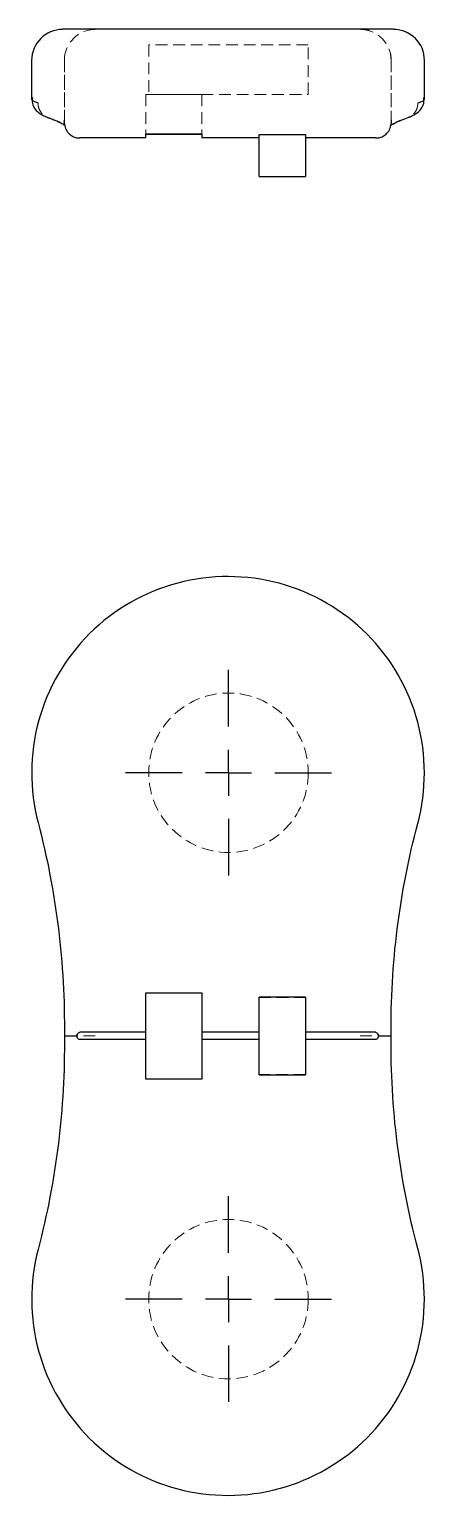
# Model space of a CAD drawing. Header units: millimetres. Extents: x 60 to 231, y 7 to 166.
# Drawn here: x 60.1 to 103.1, y 7 to 166 of the extents above.
import ezdxf

# ---------------------------------------------------------------- set-up
doc = ezdxf.new("R2010")
doc.units = ezdxf.units.MM
doc.linetypes.add('HIDDEN', pattern=[1.905, 1.27, -0.635])
doc.layers.add('10', color=7, linetype='Continuous')

# ---------------------------------------------------------------- blocks, each defined once
blk = doc.blocks.new('SW_CENTERMARKSYMBOL_0')
at = {"layer": '10', "color": 0}
for p, q in [((0, 5), (0, 11.13)), ((0, 0), (0, 2.5)), ((-5, 0), (-11.13, 0)), ((0, 0), (-2.5, 0)), ((0, 0), (0, -2.5)), ((0, 0), (2.5, 0)), ((5, 0), (11.13, 0)), ((0, -5), (0, -11.13))]:
    blk.add_line(p, q, dxfattribs=at)
blk = doc.blocks.new('SW_CENTERMARKSYMBOL_1')
at = {"layer": '10', "color": 0}
for p, q in [((0, 5), (0, 11.13)), ((0, 0), (0, 2.5)), ((-5, 0), (-11.13, 0)), ((0, 0), (-2.5, 0)), ((0, 0), (0, -2.5)), ((0, 0), (2.5, 0)), ((5, 0), (11.13, 0)), ((0, -5), (0, -11.13))]:
    blk.add_line(p, q, dxfattribs=at)

msp = doc.modelspace()

# ---------------------------------------------------------------- linework, layer by layer
at = {"color": 7, "linetype": 'Continuous', "lineweight": 25}
for p, q in [((99.48, 165.97), (63.68, 165.97)), ((60.33, 162.61), (60.33, 158.44)), ((102.83, 158.44), (102.83, 162.61)), ((60.41, 158.59), (60.36, 158.44)), ((102.83, 158.44), (102.83, 158.44)), ((72.7, 154.24), (65.55, 154.24)), ((72.7, 154.62), (78.73, 154.62)), ((72.7, 154.24), (72.7, 154.62)), ((78.73, 154.62), (72.7, 154.62)), ((78.73, 154.62), (78.73, 154.24)), ((84.93, 154.24), (78.73, 154.24)), ((84.93, 154.57), (89.96, 154.57)), ((84.93, 150.03), (84.93, 154.57)), ((89.96, 154.57), (89.96, 150.03)), ((97.55, 154.24), (89.96, 154.24)), ((84.93, 150.03), (89.96, 150.03)), ((72.7, 61.68), (78.73, 61.68)), ((72.7, 57.4), (72.7, 61.68)), ((78.73, 61.68), (78.73, 57.4)), ((89.96, 61.19), (84.93, 61.19)), ((84.93, 52.81), (84.93, 61.19)), ((89.96, 61.19), (89.96, 52.81)), ((72.7, 57.4), (65.55, 57.4)), ((72.7, 56.6), (72.7, 57.4)), ((84.93, 57.4), (78.73, 57.4)), ((78.73, 57.4), (78.73, 56.6)), ((97.55, 57.4), (89.96, 57.4)), ((72.7, 56.6), (65.55, 56.6)), ((72.7, 52.33), (72.7, 56.6)), ((78.73, 56.6), (78.73, 52.33)), ((84.93, 56.6), (78.73, 56.6)), ((97.55, 56.6), (89.96, 56.6)), ((84.93, 52.81), (89.96, 52.81)), ((78.73, 52.33), (72.7, 52.33))]:
    msp.add_line(p, q, dxfattribs=at)
at = {"color": 7, "linetype": 'HIDDEN', "lineweight": 18}
for p, q in [((90.26, 164.29), (73, 164.29)), ((73, 164.29), (73, 158.93)), ((90.26, 158.93), (90.26, 164.29)), ((63.89, 162.82), (63.87, 162.61)), ((63.87, 162.61), (63.87, 155.88)), ((63.87, 155.97), (63.87, 162.61)), ((99.22, 162.61), (99.22, 155.97)), ((99.23, 155.88), (99.23, 162.61)), ((60.36, 158.44), (60.41, 158.6)), ((72.7, 158.92), (72.7, 154.62)), ((78.73, 158.92), (72.7, 158.92)), ((73, 158.93), (90.26, 158.93)), ((78.73, 158.92), (78.73, 154.62)), ((63.87, 155.88), (63.93, 155.55)), ((99.16, 155.54), (99.23, 155.88)), ((89.96, 154.57), (84.93, 154.57)), ((84.93, 61.18), (89.96, 61.18)), ((89.96, 52.83), (84.93, 52.83))]:
    msp.add_line(p, q, dxfattribs=at)
for centre in [(81.63, 85.49), (81.63, 28.51)]:
    msp.add_circle(centre, 8.63, dxfattribs=at)
at = {"color": 7, "linetype": 'Continuous', "lineweight": 25}
for centre, start, end in [((63.68, 162.61), 90, 180), ((99.48, 162.61), 0, 90)]:
    msp.add_arc(centre, 3.35, start, end, dxfattribs=at)
at = {"color": 7, "linetype": 'HIDDEN', "lineweight": 18}
for centre, start, end in [((67.22, 162.61), 90, 180), ((95.87, 162.61), 0, 90)]:
    msp.add_arc(centre, 3.35, start, end, dxfattribs=at)
for points, knots in [([(95.88, 165.97), (96.21, 165.96), (96.57, 165.95), (96.89, 165.8), (96.91, 165.79)], [0, 0, 0, 0, 0.932037, 1, 1, 1, 1]), ([(99.12, 163.43), (99.13, 163.42), (99.22, 163.16), (99.23, 162.88), (99.23, 162.61)], [0, 0, 0, 0, 0.070153, 1, 1, 1, 1]), ([(61.03, 158), (60.84, 158.06), (60.53, 158.17), (60.45, 158.28), (60.41, 158.33)], [0, 0, 0, 0, 0.607904, 1, 1, 1, 1]), ([(61.03, 158), (61.03, 157.89), (61.04, 157.66), (61.16, 157.24), (61.4, 156.87), (61.67, 156.63), (61.79, 156.56), (61.82, 156.55)], [0, 0, 0, 0, 0.189225, 0.378563, 0.755239, 0.944086, 1, 1, 1, 1]), ([(102.11, 157.99), (102.1, 157.88), (102.1, 157.66), (101.97, 157.23), (101.73, 156.86), (101.46, 156.61), (101.33, 156.55), (101.29, 156.53)], [0, 0, 0, 0, 0.186235, 0.372578, 0.743301, 0.929166, 1, 1, 1, 1]), ([(102.75, 158.32), (102.71, 158.27), (102.62, 158.16), (102.3, 158.05), (102.11, 157.99)], [0, 0, 0, 0, 0.407001, 1, 1, 1, 1]), ([(102.75, 158.58), (102.75, 158.58), (102.84, 158.53), (102.82, 158.49), (102.8, 158.44)], [0, 0, 0, 0, 0.011403, 1, 1, 1, 1]), ([(63.94, 155.57), (63.94, 155.57), (63.93, 155.58), (63.89, 155.64), (63.86, 155.76), (63.82, 155.94), (63.84, 156.09), (63.85, 156.17)], [0, 0, 0, 0, 0.144109, 0.319194, 0.520187, 0.747104, 1, 1, 1, 1]), ([(99.25, 156.17), (99.26, 156.07), (99.27, 155.88), (99.22, 155.68), (99.17, 155.57), (99.16, 155.56), (99.16, 155.56)], [0, 0, 0, 0, 0.3180139, 0.5938444, 0.8275691, 1, 1, 1, 1]), ([(67.22, 57), (66.89, 57), (66.24, 57), (65.52, 57), (65.21, 57), (65.14, 57)], [0, 0, 0, 0, 0.432851, 0.866017, 1, 1, 1, 1]), ([(95.88, 57), (96.2, 57), (96.85, 57), (97.57, 57), (97.88, 57), (97.96, 57)], [0, 0, 0, 0, 0.432845, 0.8660056, 1, 1, 1, 1])]:
    msp.add_open_spline(points, degree=3, knots=knots, dxfattribs=at)
at = {"color": 7, "linetype": 'Continuous', "lineweight": 25}
for points, knots in [([(60.41, 158.33), (60.38, 158.35), (60.32, 158.39), (60.35, 158.43), (60.36, 158.44)], [0, 0, 0, 0, 0.594219, 1, 1, 1, 1]), ([(60.41, 158.59), (60.39, 158.37), (60.35, 157.94), (60.66, 157.32), (61.22, 156.79), (61.79, 156.55), (62.08, 156.42)], [0, 0, 0, 0, 0.253683, 0.505889, 0.755019, 1, 1, 1, 1]), ([(101.06, 156.41), (101.34, 156.54), (101.92, 156.78), (102.49, 157.32), (102.81, 157.93), (102.77, 158.37), (102.75, 158.59)], [0, 0, 0, 0, 0.244957, 0.494081, 0.746296, 1, 1, 1, 1]), ([(102.8, 158.44), (102.82, 158.49), (102.84, 158.54), (102.76, 158.59), (102.75, 158.59)], [0, 0, 0, 0, 0.991853, 1, 1, 1, 1]), ([(102.8, 158.44), (102.81, 158.42), (102.84, 158.38), (102.78, 158.34), (102.75, 158.32)], [0, 0, 0, 0, 0.472992, 1, 1, 1, 1]), ([(61.82, 156.55), (61.88, 156.51), (61.96, 156.45), (62.06, 156.44), (62.08, 156.43)], [0, 0, 0, 0, 0.785137, 1, 1, 1, 1]), ([(62.08, 156.42), (62.27, 156.36), (62.63, 156.23), (63.05, 156.06), (63.37, 155.91), (63.61, 155.78), (63.77, 155.68), (63.87, 155.62), (63.92, 155.58), (63.94, 155.56), (63.94, 155.57), (63.94, 155.57)], [0, 0, 0, 0, 0.190304, 0.362852, 0.517672, 0.654795, 0.774256, 0.876092, 0.934814, 0.997424, 1, 1, 1, 1]), ([(62.08, 156.42), (62.27, 156.35), (62.63, 156.23), (63.05, 156.05), (63.37, 155.9), (63.61, 155.78), (63.77, 155.68), (63.87, 155.61), (63.93, 155.57), (63.95, 155.55), (63.95, 155.56), (63.95, 155.56)], [0, 0, 0, 0, 0.1899748, 0.3622228, 0.5167729, 0.6536558, 0.7729049, 0.8745578, 0.9331702, 0.9956678, 1, 1, 1, 1]), ([(99.15, 155.55), (99.15, 155.55), (99.14, 155.54), (99.18, 155.57), (99.25, 155.62), (99.38, 155.7), (99.6, 155.82), (99.94, 155.99), (100.41, 156.19), (100.83, 156.33), (101.06, 156.41)], [0, 0, 0, 0, 0.011602, 0.088225, 0.167739, 0.260151, 0.408324, 0.580989, 0.778199, 1, 1, 1, 1]), ([(99.16, 155.56), (99.16, 155.56), (99.15, 155.55), (99.18, 155.58), (99.26, 155.63), (99.38, 155.71), (99.6, 155.83), (99.93, 155.99), (100.41, 156.19), (100.83, 156.33), (101.05, 156.41)], [0, 0, 0, 0, 0.009734, 0.086509, 0.166179, 0.258769, 0.407221, 0.58021, 0.777788, 1, 1, 1, 1]), ([(101.29, 156.53), (101.24, 156.49), (101.16, 156.44), (101.08, 156.43), (101.05, 156.42)], [0, 0, 0, 0, 0.7474235, 1, 1, 1, 1]), ([(63.93, 155.55), (63.95, 155.44), (63.99, 155.14), (64.29, 154.72), (64.72, 154.38), (65.04, 154.28), (65.19, 154.24)], [0, 0, 0, 0, 0.168414, 0.47714, 0.754232, 1, 1, 1, 1]), ([(65.2, 154.24), (65.24, 154.24), (65.28, 154.24), (65.36, 154.24), (65.38, 154.24), (65.45, 154.24), (65.5, 154.24), (65.55, 154.24)], [0, 0, 0, 0, 0.5, 0.5, 0.75, 0.75, 1, 1, 1, 1]), ([(97.55, 154.24), (97.6, 154.24), (97.64, 154.24), (97.71, 154.24), (97.74, 154.24), (97.82, 154.24), (97.86, 154.24), (97.89, 154.24)], [0, 0, 0, 0, 0.25, 0.25, 0.5, 0.5, 1, 1, 1, 1]), ([(97.9, 154.24), (98.05, 154.28), (98.38, 154.38), (98.81, 154.72), (99.1, 155.13), (99.15, 155.44), (99.16, 155.54)], [0, 0, 0, 0, 0.247373, 0.526212, 0.836829, 1, 1, 1, 1]), ([(65.2, 57), (65.24, 57.08), (65.28, 57.17), (65.36, 57.28), (65.38, 57.32), (65.45, 57.38), (65.5, 57.4), (65.55, 57.4)], [0, 0, 0, 0, 0.5, 0.5, 0.75, 0.75, 1, 1, 1, 1]), ([(97.55, 57.4), (97.6, 57.4), (97.64, 57.38), (97.71, 57.32), (97.74, 57.28), (97.82, 57.17), (97.86, 57.08), (97.89, 57)], [0, 0, 0, 0, 0.25, 0.25, 0.5, 0.5, 1, 1, 1, 1]), ([(63.87, 57), (63.87, 57), (63.87, 57), (63.89, 57), (63.91, 57), (63.94, 57), (63.98, 57), (64.03, 57), (64.09, 57), (64.15, 57), (64.21, 57), (64.28, 57), (64.36, 57), (64.44, 57), (64.52, 57), (64.6, 57), (64.68, 57), (64.77, 57), (64.85, 57), (64.94, 57), (65.03, 57), (65.11, 57), (65.17, 57), (65.19, 57)], [0, 0, 0, 0, 0.057586, 0.114211, 0.169869, 0.224541, 0.278204, 0.330838, 0.382427, 0.432967, 0.482463, 0.530936, 0.57842, 0.624937, 0.670497, 0.7151, 0.758743, 0.801416, 0.843111, 0.883821, 0.92354, 0.962266, 1, 1, 1, 1]), ([(65.55, 56.6), (65.5, 56.6), (65.45, 56.62), (65.38, 56.68), (65.35, 56.72), (65.27, 56.83), (65.23, 56.92), (65.2, 57)], [0, 0, 0, 0, 0.25, 0.25, 0.5, 0.5, 1, 1, 1, 1]), ([(97.9, 57), (97.86, 56.92), (97.82, 56.83), (97.74, 56.72), (97.71, 56.68), (97.64, 56.62), (97.6, 56.6), (97.55, 56.6)], [0, 0, 0, 0, 0.5, 0.5, 0.75, 0.75, 1, 1, 1, 1]), ([(97.9, 57), (97.94, 57), (98.03, 57), (98.16, 57), (98.29, 57), (98.41, 57), (98.54, 57), (98.66, 57), (98.78, 57), (98.88, 57), (98.98, 57), (99.07, 57), (99.13, 57), (99.19, 57), (99.22, 57), (99.23, 57), (99.23, 57)], [0, 0, 0, 0, 0.057002, 0.116233, 0.177689, 0.241349, 0.307186, 0.375176, 0.445315, 0.517648, 0.592276, 0.669255, 0.748578, 0.830189, 0.914013, 1, 1, 1, 1])]:
    msp.add_open_spline(points, degree=3, knots=knots, dxfattribs=at)
for points in [[(102.11, 80.01), (103.06, 83.58), (103.06, 91.24), (97.32, 101.2), (87.37, 106.95), (75.88, 106.99), (65.91, 101.27), (60.13, 91.34), (60.09, 83.68), (61.03, 80.1)], [(61.03, 80.1), (63, 72.57), (63.96, 64.78), (63.87, 57)], [(99.23, 57), (99.14, 64.75), (100.11, 72.52), (102.11, 80.01)], [(63.87, 57), (63.96, 49.22), (63, 41.43), (61.03, 33.9)], [(102.11, 33.99), (100.11, 41.48), (99.14, 49.25), (99.23, 57)], [(61.03, 33.9), (60.09, 30.32), (60.13, 22.66), (65.91, 12.73), (75.88, 7.01), (87.37, 7.05), (97.32, 12.8), (103.06, 22.76), (103.06, 30.42), (102.11, 33.99)]]:
    msp.add_open_spline(points, degree=3, dxfattribs=at)

# ---------------------------------------------------------------- block references
at = {"layer": '10'}
for name, p in [('SW_CENTERMARKSYMBOL_0', (81.63, 85.49)), ('SW_CENTERMARKSYMBOL_1', (81.63, 28.51))]:
    msp.add_blockref(name, p, dxfattribs=at)

doc.saveas('drawing.dxf')
